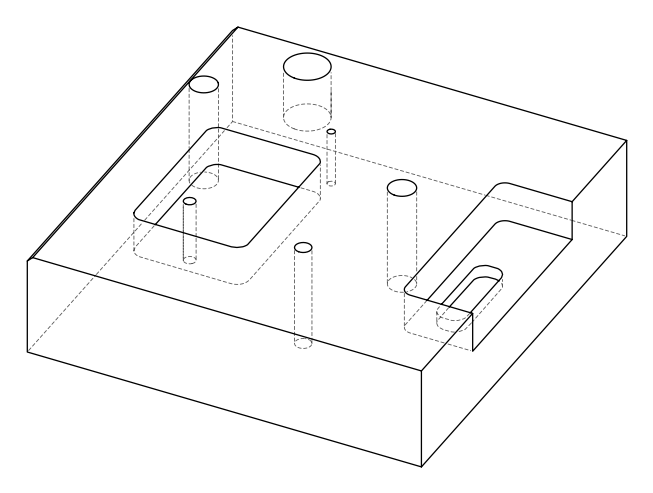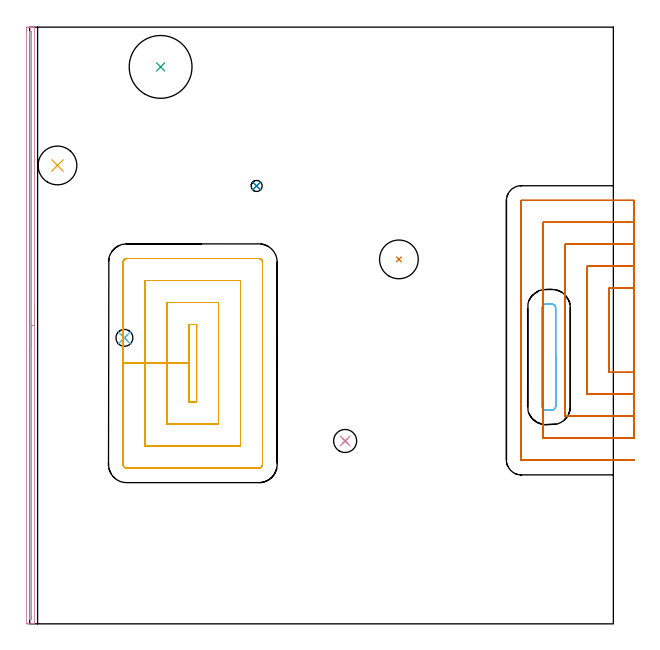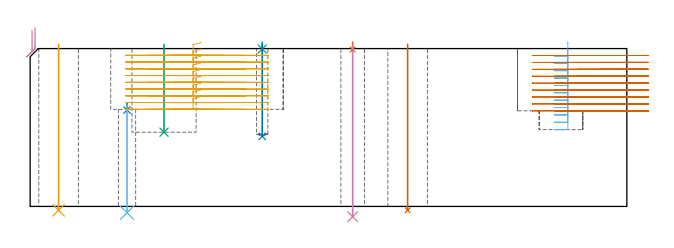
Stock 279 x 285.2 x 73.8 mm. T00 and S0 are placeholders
(PLAN: 13 operations, 8 tool changes, 52.2 min)
(1 SPOT_DRILL | STEP1HOLE | NXT0321_9005460120000 | 0.03 min | 0 mm3)
(2 SPOT_DRILL_1 | STEP1HOLE_2 | NXT0321_9005460120000 | 0.03 min | 3090 mm3)
(3 SPOT_DRILL_2 | STEP1POCKET | NXT0321_9005460120000 | 0.03 min | 0 mm3)
(4 DRILL_THROUGH_HOLE_INTO_CENTER | STEP1HOLE | UGT0301_505 | 0.32 min | 6998 mm3)
(5 INDEXABLE_INSERT_DRILL_THROUGH_HOLE_FROM_SOLID | STEP1HOLE_1 | NXT0302_008 | 0.31 min | 19820 mm3)
(6 DRILL_THROUGH_HOLE_INTO_CENTER_1 | STEP1HOLE_2 | NXT0301_052 | 0.21 min | 2361 mm3)
(7 INDEXABLE_INSERT_DRILL_THROUGH_HOLE_FROM_SOLID_1 | STEP1HOLE_3 | NXT0302_008 | 0.31 min | 19820 mm3)
(8 DRILL_BLIND_HOLE_INTO_CENTER | STEP1POCKET | NXT0301_024 | 0.17 min | 882 mm3)
(9 INDEXABLE_INSERT_DRILL_BLIND_HOLE_FROM_SOLID | STEP1POCKET_1 | UGT0302_009 | 0.17 min | 27626 mm3)
(10 AREA_MILL | FG_CHAMFER_SURFACE | UGT0205_001 | 4.72 min | 2063 mm3)
(11 MILL_RECTANGULAR_POCKET | POCKET_RECTANGULAR_STRAIGHT | UGT0201_132 | Follow Part, ap 3.5, ae 75% | 16.36 min | 256249 mm3)
(12 MILL_RECTANGULAR_POCKET_1 | POCKET_RECTANGULAR_STRAIGHT_1 | UGT0201_132 | Follow Part, ap 3.5, ae 75% | 3.59 min | 47502 mm3)
(13 MILL_SLOT | SLOT_PARTIAL_RECTANGULAR | UGT0201_132 | Follow Part, ap 3.5, ae 75% | 25.91 min | 168429 mm3)
(TOOL NXT0321_9005460120000 | NC Spot Drill, 142deg, 12mm, Carbide, Uncoated | D12 PA142 FL30 Z2)
(TOOL UGT0301_505 | Carbide Drill 11.0 mm | D11 PA118 FL94 Z2)
(TOOL NXT0302_008 | Index. Insert Drill 18.5mm [880-D1850L25-05] | D18.5 PA176 FL93 Z2)
(TOOL NXT0301_052 | Carbide Drill 8.1mm [860.1-0810-024A1-MM 2214] | D8.1 PA140 FL47 Z2)
(TOOL NXT0301_024 | Carbide Drill 5.3mm [860.1-0530-027A1-MM 2214] | D5.3 PA140 FL44 Z2)
(TOOL UGT0302_009 | Indexable Insert Drill 30mm | D30 PA180 FL50 Z2)
(TOOL UGT0205_001 | Chamfer Mill 20 x 3 x 45 deg. | D20 FL50 Z2)
(TOOL UGT0201_132 | Carbide End Mill 14.0 | D14 FL30 Z4)
(OP 1 SPOT_DRILL)
G17 G21 G94 G90
T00 M6
G54
G17 G0 G90 X150.8 Y87.4 S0 M3
G43 Z83.8 H0
G94 G81 G98 Z73.327 F250. R76.8
G80
M5
M2
(OP 2 SPOT_DRILL_1)
G17 G21 G94 G90
T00 M6
G54
G17 G0 G90 X45.3 Y136.7 S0 M3
G43 Z83.8 H0
G94 G81 G98 Z45.051 F250. R48.4
G80
M5
M2
(OP 3 SPOT_DRILL_2)
G17 G21 G94 G90
T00 M6
G54
G17 G0 G90 X108.5 Y209.3 S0 M3
G43 Z83.8 H0
G94 G81 G98 Z73.572 F250. R76.8
G80
M5
M2
(OP 4 DRILL_THROUGH_HOLE_INTO_CENTER)
G17 G21 G94 G90
T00 M6
G54
G17 G0 G90 X150.8 Y87.4 S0 M3
G43 Z83.8 H0
G94 G73 G98 Z-4.805 F250. Q9.826 R75.8
G80
M5
M2
(OP 5 INDEXABLE_INSERT_DRILL_THROUGH_HOLE_FROM_SOLID)
G17 G21 G94 G90
T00 M6
G54
G17 G0 G90 X13.3 Y219.1 S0 M3
G43 Z83.8 H1
G94 G81 G98 Z-1.823 F250. R75.8
G80
M5
M2
(OP 6 DRILL_THROUGH_HOLE_INTO_CENTER_1)
G17 G21 G94 G90
T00 M6
G54
G17 G0 G90 X45.3 Y136.7 S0 M3
G43 Z83.8 H1
G94 G73 G98 Z-2.974 F250. Q8.062 R47.4
G80
M5
M2
(OP 7 INDEXABLE_INSERT_DRILL_THROUGH_HOLE_FROM_SOLID_1)
G17 G21 G94 G90
T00 M6
G54
G17 G0 G90 X176.5 Y174.2 S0 M3
G43 Z83.8 H1
G94 G81 G98 Z-1.823 F250. R75.8
G80
M5
M2
(OP 8 DRILL_BLIND_HOLE_INTO_CENTER)
G17 G21 G94 G90
T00 M6
G54
G17 G0 G90 X108.5 Y209.3 S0 M3
G43 Z83.8 H1
G94 G81 G98 Z32.8 F250. R75.8
G80
M5
M2
(OP 9 INDEXABLE_INSERT_DRILL_BLIND_HOLE_FROM_SOLID)
G17 G21 G94 G90
T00 M6
G54
G17 G0 G90 X62.6 Y266.2 S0 M3
G43 Z83.8 H0
G94 G81 G98 Z34.7 F250. R75.8
G80
M5
M2
(OP 10 AREA_MILL)
G17 G21 G94 G90
T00 M6
G54
G17 G0 G90 X2.3 Y152.6 S1061 M3
G43 Z83.8 H0
G94 G1 Y152.562 Z82.928 F250.
Y152.448 Z82.063
Y152.259 Z81.212
Y151.997 Z80.38
Y151.663 Z79.574
Y151.26 Z78.8
Y150.792 Z78.064
Y150.26 Z77.372
Y149.671 Z76.729
Y149.028 Z76.14
Y148.336 Z75.608
Y147.6 Z75.14
Y146.826 Z74.737
Y146.02 Z74.403
Y145.188 Z74.141
Y144.337 Z73.952
Y143.472 Z73.838
Y142.6 Z73.8
Y0.167
X2.297 Y0.01 Z73.788
X2.257 Y0.007 Z73.748
X1.878 Y0. Z73.377
X1.509 Z73.008
X0.845 Z72.34
X-0.377 Z71.12
X-0.934 Y0.001 Z70.56
X-1.187 Y0.003 Z70.307
X-1.49 Y0.008 Z70.005
X-1.493 Y0.053 Z70.003
X-1.499 Y0.613 Z70.001
X-1.5 Y1.181 Z70.
Y284.262
X-1.499 Y284.587 Z70.001
X-1.493 Y285.148 Z70.003
X-1.491 Y285.192 Z70.005
X-0.934 Y285.2 Z70.56
X-0.377 Z71.12
X-0.045 Z71.451
X0.513 Z72.009
X0.845 Z72.34
X1.509 Z73.008
X1.878 Z73.378
X2.257 Y285.193 Z73.748
X2.297 Y285.19 Z73.788
X2.3 Y285.033 Z73.8
Y142.6
X0.886 Z72.386
Y3.251
X0.883 Y2.399 Z72.383
X0.881 Y2.363 Z72.381
X0.845 Y2.01 Z72.345
X0.348 Y2.005 Z71.848
X-0.045 Y2.01 Z71.455
X-0.081 Y2.399 Z71.419
X-0.083 Y2.438 Z71.417
X-0.086 Y3.292 Z71.414
Y281.949
X-0.083 Y282.801 Z71.417
X-0.081 Y282.837 Z71.419
X-0.045 Y283.19 Z71.455
X0.452 Y283.195 Z71.952
X0.845 Y283.19 Z72.345
X0.881 Y282.801 Z72.381
X0.883 Y282.762 Z72.383
X0.886 Y281.908 Z72.386
Y142.6
Y141.728 Z72.424
Y140.864 Z72.538
Y140.012 Z72.726
Y139.18 Z72.989
Y138.374 Z73.323
Y137.6 Z73.725
Y136.864 Z74.194
Y136.172 Z74.725
Y135.529 Z75.315
Y134.94 Z75.958
Y134.408 Z76.65
Y133.94 Z77.386
Y133.537 Z78.16
Y133.203 Z78.965
Y132.941 Z79.797
Y132.752 Z80.649
Y132.638 Z81.514
Y132.6 Z82.386
G0 Z83.8
M5
M2
(OP 11 MILL_RECTANGULAR_POCKET)
G17 G21 G94 G90
T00 M6
G54
G17 G0 G90 X79.8 Y142.277 S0 M3
G43 Z83.8 H0
Z76.8
G94 G1 Y143.1 Z76.579 F250.
X76.2 Z75.615
Y124.55 Z70.644
Y106. F500.
X79.8
Y143.1
X76.2
Y124.55
X65.7
Y95.5
X90.3
Y153.6
X65.7
Y124.55
X55.2
Y85.
X100.8
Y164.1
X55.2
Y124.55
X44.7
Y76.2
G3 X46.4 Y74.5 R1.7
G1 X109.6
G3 X111.3 Y76.2 R1.7
G1 Y172.9
G3 X109.6 Y174.6 R1.7
G1 X46.4
G3 X44.7 Y172.9 R1.7
G1 Y124.55
Y123.55
G0 X79.8 Y142.277 Z73.644
G1 Y143.1 Z73.424 F250.
X76.2 Z72.459
Y124.55 Z67.489
Y106. F500.
X79.8
Y143.1
X76.2
Y124.55
X65.7
Y95.5
X90.3
Y153.6
X65.7
Y124.55
X55.2
Y85.
X100.8
Y164.1
X55.2
Y124.55
X44.7
Y76.2
G3 X46.4 Y74.5 R1.7
G1 X109.6
G3 X111.3 Y76.2 R1.7
G1 Y172.9
G3 X109.6 Y174.6 R1.7
G1 X46.4
G3 X44.7 Y172.9 R1.7
G1 Y124.55
Y123.55
G0 X79.8 Y142.277 Z70.489
G1 Y143.1 Z70.268 F250.
X76.2 Z69.304
Y124.55 Z64.333
Y106. F500.
X79.8
Y143.1
X76.2
Y124.55
X65.7
Y95.5
X90.3
Y153.6
X65.7
Y124.55
X55.2
Y85.
X100.8
Y164.1
X55.2
Y124.55
X44.7
Y76.2
G3 X46.4 Y74.5 R1.7
G1 X109.6
G3 X111.3 Y76.2 R1.7
G1 Y172.9
G3 X109.6 Y174.6 R1.7
G1 X46.4
G3 X44.7 Y172.9 R1.7
G1 Y124.55
Y123.55
G0 X79.8 Y142.277 Z67.333
G1 Y143.1 Z67.113 F250.
X76.2 Z66.148
Y124.55 Z61.178
Y106. F500.
X79.8
Y143.1
X76.2
Y124.55
X65.7
Y95.5
X90.3
Y153.6
X65.7
Y124.55
X55.2
Y85.
X100.8
Y164.1
X55.2
Y124.55
X44.7
Y76.2
G3 X46.4 Y74.5 R1.7
G1 X109.6
G3 X111.3 Y76.2 R1.7
G1 Y172.9
G3 X109.6 Y174.6 R1.7
G1 X46.4
G3 X44.7 Y172.9 R1.7
G1 Y124.55
Y123.55
G0 X79.8 Y142.277 Z64.178
G1 Y143.1 Z63.957 F250.
X76.2 Z62.993
Y124.55 Z58.022
Y106. F500.
X79.8
Y143.1
X76.2
Y124.55
X65.7
Y95.5
X90.3
Y153.6
X65.7
Y124.55
X55.2
Y85.
X100.8
Y164.1
X55.2
Y124.55
X44.7
Y76.2
G3 X46.4 Y74.5 R1.7
G1 X109.6
G3 X111.3 Y76.2 R1.7
G1 Y172.9
G3 X109.6 Y174.6 R1.7
G1 X46.4
G3 X44.7 Y172.9 R1.7
G1 Y124.55
Y123.55
G0 X79.8 Y142.277 Z61.022
G1 Y143.1 Z60.802 F250.
X76.2 Z59.837
Y124.55 Z54.867
Y106. F500.
X79.8
Y143.1
X76.2
Y124.55
X65.7
Y95.5
X90.3
Y153.6
X65.7
Y124.55
X55.2
Y85.
X100.8
Y164.1
X55.2
Y124.55
X44.7
Y76.2
G3 X46.4 Y74.5 R1.7
G1 X109.6
G3 X111.3 Y76.2 R1.7
G1 Y172.9
G3 X109.6 Y174.6 R1.7
G1 X46.4
G3 X44.7 Y172.9 R1.7
G1 Y124.55
Y123.55
G0 X79.8 Y142.277 Z57.867
G1 Y143.1 Z57.646 F250.
X76.2 Z56.682
Y124.55 Z51.711
Y106. F500.
X79.8
Y143.1
X76.2
Y124.55
X65.7
Y95.5
X90.3
Y153.6
X65.7
Y124.55
X55.2
Y85.
X100.8
Y164.1
X55.2
Y124.55
X44.7
Y76.2
G3 X46.4 Y74.5 R1.7
G1 X109.6
G3 X111.3 Y76.2 R1.7
G1 Y172.9
G3 X109.6 Y174.6 R1.7
G1 X46.4
G3 X44.7 Y172.9 R1.7
G1 Y124.55
Y123.55
G0 X79.8 Y142.277 Z54.711
G1 Y143.1 Z54.491 F250.
X76.2 Z53.526
Y124.55 Z48.556
Y106. F500.
X79.8
Y143.1
X76.2
Y124.55
X65.7
Y95.5
X90.3
Y153.6
X65.7
Y124.55
X55.2
Y85.
X100.8
Y164.1
X55.2
Y124.55
X44.7
Y76.2
G3 X46.4 Y74.5 R1.7
G1 X109.6
G3 X111.3 Y76.2 R1.7
G1 Y172.9
G3 X109.6 Y174.6 R1.7
G1 X46.4
G3 X44.7 Y172.9 R1.7
G1 Y124.55
Y123.55
G0 X79.8 Y142.277 Z51.556
G1 Y143.1 Z51.335 F250.
X76.2 Z50.37
Y124.55 Z45.4
Y106. F500.
X79.8
Y143.1
X76.2
Y124.55
X65.7
Y95.5
X90.3
Y153.6
X65.7
Y124.55
X55.2
Y85.
X100.8
Y164.1
X55.2
Y124.55
X44.7
Y76.2
G3 X46.4 Y74.5 R1.7
G1 X109.6
G3 X111.3 Y76.2 R1.7
G1 Y172.9
G3 X109.6 Y174.6 R1.7
G1 X46.4
G3 X44.7 Y172.9 R1.7
G1 Y124.55
Y123.55
G0 Z83.8
M5
M2
(OP 12 MILL_RECTANGULAR_POCKET_1)
G17 G21 G94 G90
T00 M6
G54
G17 G0 G90 X251.343 Y103.45 S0 M3
G43 Z83.8 H0
Z76.8
G94 G1 X251.4 Y103.77 Z76.713 F250.
Y103.9 Z76.678
Y127.5 Z70.354
Y151.1 F500.
G3 X249.7 Y152.8 R1.7
G1 X246.7
G3 X245. Y151.1 R1.7
G1 Y103.9
G3 X246.7 Y102.2 R1.7
G1 X249.7
G3 X251.4 Y103.9 R1.7
G1 Y127.5
Y128.5
G0 X251.343 Y103.45 Z73.354
G1 X251.4 Y103.77 Z73.268 F250.
Y103.9 Z73.233
Y127.5 Z66.909
Y151.1 F500.
G3 X249.7 Y152.8 R1.7
G1 X246.7
G3 X245. Y151.1 R1.7
G1 Y103.9
G3 X246.7 Y102.2 R1.7
G1 X249.7
G3 X251.4 Y103.9 R1.7
G1 Y127.5
Y128.5
G0 X251.343 Y103.45 Z69.909
G1 X251.4 Y103.77 Z69.822 F250.
Y103.9 Z69.787
Y127.5 Z63.464
Y151.1 F500.
G3 X249.7 Y152.8 R1.7
G1 X246.7
G3 X245. Y151.1 R1.7
G1 Y103.9
G3 X246.7 Y102.2 R1.7
G1 X249.7
G3 X251.4 Y103.9 R1.7
G1 Y127.5
Y128.5
G0 X251.343 Y103.45 Z66.464
G1 X251.4 Y103.77 Z66.377 F250.
Y103.9 Z66.342
Y127.5 Z60.018
Y151.1 F500.
G3 X249.7 Y152.8 R1.7
G1 X246.7
G3 X245. Y151.1 R1.7
G1 Y103.9
G3 X246.7 Y102.2 R1.7
G1 X249.7
G3 X251.4 Y103.9 R1.7
G1 Y127.5
Y128.5
G0 X251.343 Y103.45 Z63.018
G1 X251.4 Y103.77 Z62.931 F250.
Y103.9 Z62.896
Y127.5 Z56.573
Y151.1 F500.
G3 X249.7 Y152.8 R1.7
G1 X246.7
G3 X245. Y151.1 R1.7
G1 Y103.9
G3 X246.7 Y102.2 R1.7
G1 X249.7
G3 X251.4 Y103.9 R1.7
G1 Y127.5
Y128.5
G0 X251.343 Y103.45 Z59.573
G1 X251.4 Y103.77 Z59.486 F250.
Y103.9 Z59.451
Y127.5 Z53.127
Y151.1 F500.
G3 X249.7 Y152.8 R1.7
G1 X246.7
G3 X245. Y151.1 R1.7
G1 Y103.9
G3 X246.7 Y102.2 R1.7
G1 X249.7
G3 X251.4 Y103.9 R1.7
G1 Y127.5
Y128.5
G0 X251.343 Y103.45 Z56.127
G1 X251.4 Y103.77 Z56.04 F250.
Y103.9 Z56.005
Y127.5 Z49.682
Y151.1 F500.
G3 X249.7 Y152.8 R1.7
G1 X246.7
G3 X245. Y151.1 R1.7
G1 Y103.9
G3 X246.7 Y102.2 R1.7
G1 X249.7
G3 X251.4 Y103.9 R1.7
G1 Y127.5
Y128.5
G0 X251.343 Y103.45 Z52.682
G1 X251.4 Y103.77 Z52.595 F250.
Y103.9 Z52.56
Y127.5 Z46.236
Y151.1 F500.
G3 X249.7 Y152.8 R1.7
G1 X246.7
G3 X245. Y151.1 R1.7
G1 Y103.9
G3 X246.7 Y102.2 R1.7
G1 X249.7
G3 X251.4 Y103.9 R1.7
G1 Y127.5
Y128.5
G0 X251.343 Y103.45 Z49.236
G1 X251.4 Y103.77 Z49.149 F250.
Y103.9 Z49.114
Y127.5 Z42.791
Y151.1 F500.
G3 X249.7 Y152.8 R1.7
G1 X246.7
G3 X245. Y151.1 R1.7
G1 Y103.9
G3 X246.7 Y102.2 R1.7
G1 X249.7
G3 X251.4 Y103.9 R1.7
G1 Y127.5
Y128.5
G0 X251.343 Y103.45 Z45.791
G1 X251.4 Y103.77 Z45.704 F250.
Y103.9 Z45.669
Y127.5 Z39.345
Y151.1 F500.
G3 X249.7 Y152.8 R1.7
G1 X246.7
G3 X245. Y151.1 R1.7
G1 Y103.9
G3 X246.7 Y102.2 R1.7
G1 X249.7
G3 X251.4 Y103.9 R1.7
G1 Y127.5
Y128.5
G0 X251.343 Y103.45 Z42.345
G1 X251.4 Y103.77 Z42.259 F250.
Y103.9 Z42.224
Y127.5 Z35.9
Y151.1 F500.
G3 X249.7 Y152.8 R1.7
G1 X246.7
G3 X245. Y151.1 R1.7
G1 Y103.9
G3 X246.7 Y102.2 R1.7
G1 X249.7
G3 X251.4 Y103.9 R1.7
G1 Y127.5
Y128.5
G0 Z83.8
M5
M2
(OP 13 MILL_SLOT)
G17 G21 G94 G90
T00 M6
G54
G17 G0 G90 X289. Y160.4 S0 M3
G43 Z83.8 H0
Z70.567
G94 G1 X286. F250.
X276.9 F500.
Y120.2
X286.
X289. F250.
Y170.9
X286.
X266.4 F500.
Y109.7
X286.
X289. F250.
Y181.4
X286.
X255.9 F500.
Y99.2
X286.
X289. F250.
Y191.9
X286.
X245.4 F500.
Y152.191
Y149.191 F250.
Y105.812 F500.
Y102.812 F250.
Y88.7 F500.
X286.
X289. F250.
Y202.4
X286.
X235. F500.
X234.945 Y202.395
X234.905 Y202.355
X234.9 Y202.3
Y78.3
X234.905 Y78.245
X234.945 Y78.205
X235. Y78.2
X286.
X289. F250.
G0 Y160.4 Z67.333
G1 X286.
X276.9 F500.
Y120.2
X286.
X289. F250.
Y170.9
X286.
X266.4 F500.
Y109.7
X286.
X289. F250.
Y181.4
X286.
X255.9 F500.
Y99.2
X286.
X289. F250.
Y191.9
X286.
X245.4 F500.
Y152.191
Y149.191 F250.
Y105.812 F500.
Y102.812 F250.
Y88.7 F500.
X286.
X289. F250.
Y202.4
X286.
X235. F500.
X234.945 Y202.395
X234.905 Y202.355
X234.9 Y202.3
Y78.3
X234.905 Y78.245
X234.945 Y78.205
X235. Y78.2
X286.
X289. F250.
G0 Y160.4 Z64.1
G1 X286.
X276.9 F500.
Y120.2
X286.
X289. F250.
Y170.9
X286.
X266.4 F500.
Y109.7
X286.
X289. F250.
Y181.4
X286.
X255.9 F500.
Y99.2
X286.
X289. F250.
Y191.9
X286.
X245.4 F500.
Y152.191
Y149.191 F250.
Y105.812 F500.
Y102.812 F250.
Y88.7 F500.
X286.
X289. F250.
Y202.4
X286.
X235. F500.
X234.945 Y202.395
X234.905 Y202.355
X234.9 Y202.3
Y78.3
X234.905 Y78.245
X234.945 Y78.205
X235. Y78.2
X286.
X289. F250.
G0 Y160.4 Z60.867
G1 X286.
X276.9 F500.
Y120.2
X286.
X289. F250.
Y170.9
X286.
X266.4 F500.
Y109.7
X286.
X289. F250.
Y181.4
X286.
X255.9 F500.
Y99.2
X286.
X289. F250.
Y191.9
X286.
X245.4 F500.
Y152.191
Y149.191 F250.
Y105.812 F500.
Y102.812 F250.
Y88.7 F500.
X286.
X289. F250.
Y202.4
X286.
X235. F500.
X234.945 Y202.395
X234.905 Y202.355
X234.9 Y202.3
Y78.3
X234.905 Y78.245
X234.945 Y78.205
X235. Y78.2
X286.
X289. F250.
G0 Y160.4 Z57.633
G1 X286.
X276.9 F500.
Y120.2
X286.
X289. F250.
Y170.9
X286.
X266.4 F500.
Y109.7
X286.
X289. F250.
Y181.4
X286.
X255.9 F500.
Y99.2
X286.
X289. F250.
Y191.9
X286.
X245.4 F500.
Y152.191
Y149.191 F250.
Y105.812 F500.
Y102.812 F250.
Y88.7 F500.
X286.
X289. F250.
Y202.4
X286.
X235. F500.
X234.945 Y202.395
X234.905 Y202.355
X234.9 Y202.3
Y78.3
X234.905 Y78.245
X234.945 Y78.205
X235. Y78.2
X286.
X289. F250.
G0 Y160.4 Z54.4
G1 X286.
X276.9 F500.
Y120.2
X286.
X289. F250.
Y170.9
X286.
X266.4 F500.
Y109.7
X286.
X289. F250.
Y181.4
X286.
X255.9 F500.
Y99.2
X286.
X289. F250.
Y191.9
X286.
X245.4 F500.
Y152.189
Y149.189 F250.
Y105.811 F500.
Y102.811 F250.
Y88.7 F500.
X286.
X289. F250.
Y202.4
X286.
X235. F500.
X234.945 Y202.395
X234.905 Y202.355
X234.9 Y202.3
Y78.3
X234.905 Y78.245
X234.945 Y78.205
X235. Y78.2
X286.
X289. F250.
G0 Y160.4 Z51.167
G1 X286.
X276.9 F500.
Y120.2
X286.
X289. F250.
Y170.9
X286.
X266.4 F500.
Y109.7
X286.
X289. F250.
Y181.4
X286.
X255.9 F500.
Y99.2
X286.
X289. F250.
Y191.9
X286.
X245.4 F500.
Y152.189
Y149.189 F250.
Y105.811 F500.
Y102.811 F250.
Y88.7 F500.
X286.
X289. F250.
Y202.4
X286.
X235. F500.
X234.945 Y202.395
X234.905 Y202.355
X234.9 Y202.3
Y78.3
X234.905 Y78.245
X234.945 Y78.205
X235. Y78.2
X286.
X289. F250.
G0 Y160.4 Z47.933
G1 X286.
X276.9 F500.
Y120.2
X286.
X289. F250.
Y170.9
X286.
X266.4 F500.
Y109.7
X286.
X289. F250.
Y181.4
X286.
X255.9 F500.
Y99.2
X286.
X289. F250.
Y191.9
X286.
X245.4 F500.
Y152.191
Y149.191 F250.
Y105.811 F500.
Y102.811 F250.
Y88.7 F500.
X286.
X289. F250.
Y202.4
X286.
X235. F500.
X234.945 Y202.395
X234.905 Y202.355
X234.9 Y202.3
Y78.3
X234.905 Y78.245
X234.945 Y78.205
X235. Y78.2
X286.
X289. F250.
G0 Y160.4 Z44.7
G1 X286.
X276.9 F500.
Y120.2
X286.
X289. F250.
Y170.9
X286.
X266.4 F500.
Y109.7
X286.
X289. F250.
Y181.4
X286.
X255.9 F500.
Y99.2
X286.
X289. F250.
Y191.9
X286.
X245.4 F500.
Y152.191
Y149.191 F250.
Y105.812 F500.
Y102.812 F250.
Y88.7 F500.
X286.
X289. F250.
Y202.4
X286.
X235. F500.
X234.945 Y202.395
X234.905 Y202.355
X234.9 Y202.3
Y78.3
X234.905 Y78.245
X234.945 Y78.205
X235. Y78.2
X286.
X289. F250.
G0 Z83.8
M5
M2
